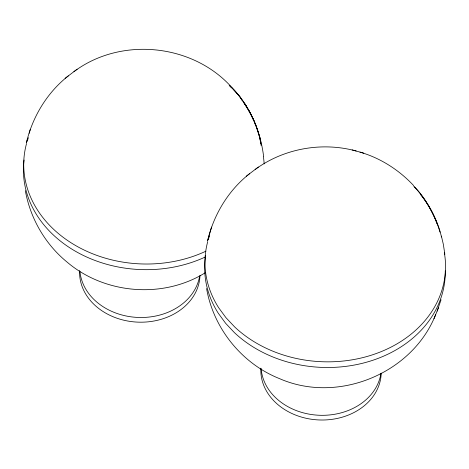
<?xml version="1.0" encoding="UTF-8"?>
<svg xmlns="http://www.w3.org/2000/svg" width="469" height="469" viewBox="0 0 469 469"><rect width="100%" height="100%" fill="white"/><g stroke="black" fill="none" stroke-linecap="round" stroke-linejoin="round"><path stroke-width="0.7" d="M68.322 75.896C47.105 92.563 32.39 116.928 26.323 143.139L27.401 139.445M211.56 227.084L207.562 240.96C213.665 214.755 228.315 190.379 249.561 173.718M29.148 133.302L30.321 129.262M437.126 311.105L441.071 299.755M206.583 288.505C213.454 328.347 241.834 363.616 279.43 378.589C337.574 404.178 412.14 373.805 435.607 314.752M433.989 318.703L438.662 307.365M73.909 71.675C121.319 36.101 194.09 43.828 232.864 88.647C250.493 106.932 260.541 131.519 263.625 156.535M255.148 169.497C283.686 148.48 322.051 141.597 356.188 151.024M65.132 78.335L77.145 69.195M246.372 176.156L258.384 167.017M205.07 272.87C162.86 299.023 104.587 294.186 66.92 261.954C45.171 244.138 30.286 218.337 25.344 190.684M359.981 152.114C380.336 158.012 398.826 169.825 413.306 185.237M352.184 149.904L363.739 153.17M229.388 85.639L232.864 88.647M229.2 85.346L230.56 86.478M230.261 86.548C239.272 94.076 245.053 104.569 251.032 114.477M233.175 89.204L239.905 96.743L241.576 99.305M246.641 106.633L244.46 103.174M254.814 122.538L248.904 110.514M261.11 145.402C260.043 136.033 256.607 127.163 253.008 118.499M260.834 142.611L259.955 137.992L255.599 124.437M441.405 236.1L443.34 244.343L444.864 254.356M259.955 137.992L260.629 143.508M381.215 373.16A60.225 48.846 2.4 0 1 319.02 419.954A60.225 48.846 2.4 0 1 260.875 368.183M380.945 373.482A60.225 48.846 2.4 0 1 319.342 415.264A60.225 48.846 2.4 0 1 261.139 368.728M444.348 252.75A120.351 97.359 2.9 0 1 375.388 353.831A120.351 97.359 2.9 0 1 234.664 326.94L225.941 317.665L218.607 307.646A120.351 97.359 2.9 0 1 207.703 241.676M208.289 239.6A120.351 97.359 2.9 0 1 209.397 236.177M445.257 270.848A120.351 97.359 2.9 0 1 368.001 361.781A120.351 97.359 2.9 0 1 234.383 332.597L225.653 323.323L218.325 313.304A120.351 97.359 2.9 0 1 205.639 255.64M413.33 185.718A44.162 15.43 61.7 0 1 436.053 220.36L436.838 222.259A44.162 15.43 61.7 0 1 441.458 237.003M420.928 195.075A36.131 12.622 61.7 0 1 437.108 223.912M414.414 187.031A44.162 15.512 61.8 0 1 440.01 232.155M199.976 275.338A60.225 48.846 2.4 0 1 137.927 322.139A60.225 48.846 2.4 0 1 79.624 270.595M199.583 276.388A60.225 48.846 2.4 0 1 138.068 317.443A60.225 48.846 2.4 0 1 79.959 271.586M241.693 99.78A36.131 12.622 61.7 0 1 242.485 100.835M243.663 102.465A36.131 12.622 61.7 0 1 253.805 120.768M254.902 123.464A36.131 12.622 61.7 0 1 255.634 125.44M205.035 257.123A120.351 97.359 2.9 0 1 78.786 253.113A120.351 97.359 2.9 0 1 24.083 160.023M205.926 251.185A120.351 97.359 2.9 0 1 73.897 244.531A120.351 97.359 2.9 0 1 26.457 143.854M27.261 141.093A120.351 97.359 2.9 0 1 28.398 137.675M263.414 156.787A120.351 97.359 2.9 0 1 264.164 163.892"/></g></svg>
